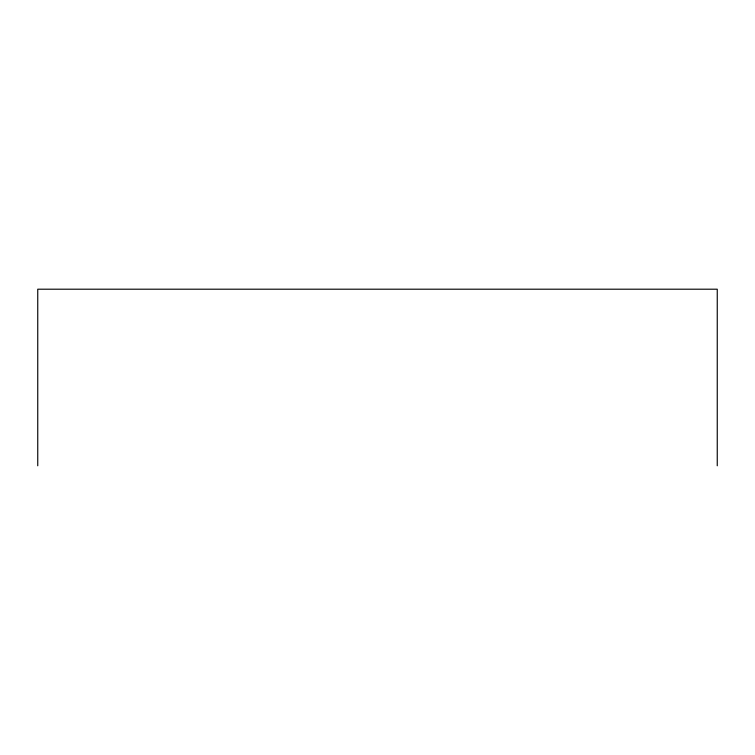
<?xml version="1.0" encoding="UTF-8"?>
<svg xmlns="http://www.w3.org/2000/svg" width="755" height="755" viewBox="0 0 755 755"><rect width="100%" height="100%" fill="white"/><g stroke="black" fill="none" stroke-linecap="round" stroke-linejoin="round"><path stroke-width="1.13" d="M717.25 465.797L717.25 289.203L37.75 289.203L37.75 465.797"/></g></svg>
